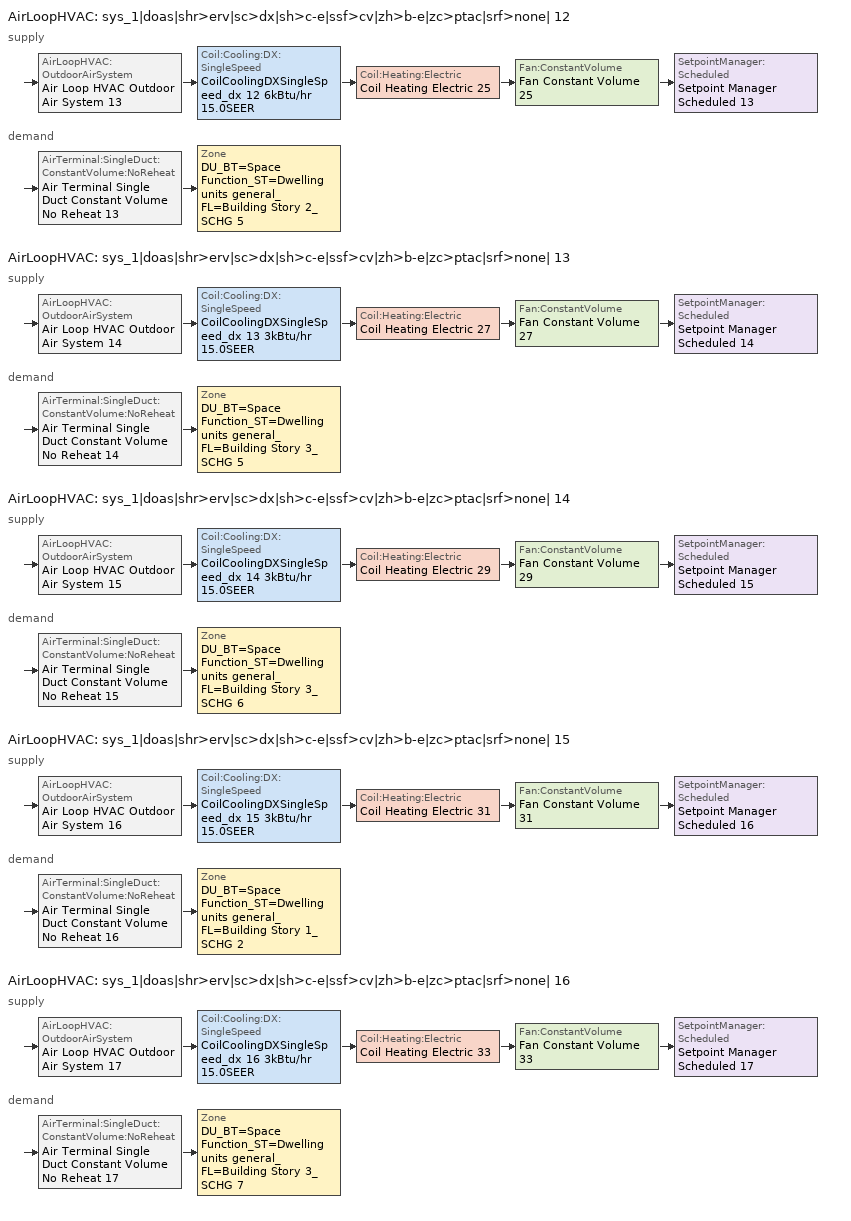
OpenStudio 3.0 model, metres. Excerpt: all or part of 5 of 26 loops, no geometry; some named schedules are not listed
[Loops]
AirLoopHVAC 'sys_1|doas|shr>erv|sc>dx|sh>c-e|ssf>cv|zh>b-e|zc>ptac|srf>none| 12'
 supply: AirLoopHVAC:OutdoorAirSystem 'Air Loop HVAC Outdoor Air System 13' > Coil:Cooling:DX:SingleSpeed 'CoilCoolingDXSingleSpeed_dx 12 6kBtu/hr 15.0SEER' > Coil:Heating:Electric 'Coil Heating Electric 25' > Fan:ConstantVolume 'Fan Constant Volume 25' > SetpointManager:Scheduled 'Setpoint Manager Scheduled 13'
 demand: AirTerminal:SingleDuct:ConstantVolume:NoReheat 'Air Terminal Single Duct Constant Volume No Reheat 13' > Zone 'DU_BT=Space Function_ST=Dwelling units general_FL=Building Story 2_SCHG 5'
AirLoopHVAC 'sys_1|doas|shr>erv|sc>dx|sh>c-e|ssf>cv|zh>b-e|zc>ptac|srf>none| 13'
 supply: AirLoopHVAC:OutdoorAirSystem 'Air Loop HVAC Outdoor Air System 14' > Coil:Cooling:DX:SingleSpeed 'CoilCoolingDXSingleSpeed_dx 13 3kBtu/hr 15.0SEER' > Coil:Heating:Electric 'Coil Heating Electric 27' > Fan:ConstantVolume 'Fan Constant Volume 27' > SetpointManager:Scheduled 'Setpoint Manager Scheduled 14'
 demand: AirTerminal:SingleDuct:ConstantVolume:NoReheat 'Air Terminal Single Duct Constant Volume No Reheat 14' > Zone 'DU_BT=Space Function_ST=Dwelling units general_FL=Building Story 3_SCHG 5'
AirLoopHVAC 'sys_1|doas|shr>erv|sc>dx|sh>c-e|ssf>cv|zh>b-e|zc>ptac|srf>none| 14'
 supply: AirLoopHVAC:OutdoorAirSystem 'Air Loop HVAC Outdoor Air System 15' > Coil:Cooling:DX:SingleSpeed 'CoilCoolingDXSingleSpeed_dx 14 3kBtu/hr 15.0SEER' > Coil:Heating:Electric 'Coil Heating Electric 29' > Fan:ConstantVolume 'Fan Constant Volume 29' > SetpointManager:Scheduled 'Setpoint Manager Scheduled 15'
 demand: AirTerminal:SingleDuct:ConstantVolume:NoReheat 'Air Terminal Single Duct Constant Volume No Reheat 15' > Zone 'DU_BT=Space Function_ST=Dwelling units general_FL=Building Story 3_SCHG 6'
AirLoopHVAC 'sys_1|doas|shr>erv|sc>dx|sh>c-e|ssf>cv|zh>b-e|zc>ptac|srf>none| 15'
 supply: AirLoopHVAC:OutdoorAirSystem 'Air Loop HVAC Outdoor Air System 16' > Coil:Cooling:DX:SingleSpeed 'CoilCoolingDXSingleSpeed_dx 15 3kBtu/hr 15.0SEER' > Coil:Heating:Electric 'Coil Heating Electric 31' > Fan:ConstantVolume 'Fan Constant Volume 31' > SetpointManager:Scheduled 'Setpoint Manager Scheduled 16'
 demand: AirTerminal:SingleDuct:ConstantVolume:NoReheat 'Air Terminal Single Duct Constant Volume No Reheat 16' > Zone 'DU_BT=Space Function_ST=Dwelling units general_FL=Building Story 1_SCHG 2'
AirLoopHVAC 'sys_1|doas|shr>erv|sc>dx|sh>c-e|ssf>cv|zh>b-e|zc>ptac|srf>none| 16'
 supply: AirLoopHVAC:OutdoorAirSystem 'Air Loop HVAC Outdoor Air System 17' > Coil:Cooling:DX:SingleSpeed 'CoilCoolingDXSingleSpeed_dx 16 3kBtu/hr 15.0SEER' > Coil:Heating:Electric 'Coil Heating Electric 33' > Fan:ConstantVolume 'Fan Constant Volume 33' > SetpointManager:Scheduled 'Setpoint Manager Scheduled 17'
 demand: AirTerminal:SingleDuct:ConstantVolume:NoReheat 'Air Terminal Single Duct Constant Volume No Reheat 17' > Zone 'DU_BT=Space Function_ST=Dwelling units general_FL=Building Story 3_SCHG 7'
[Sizing:Zone] Zone Cooling Design Supply Air Temperature Input Method=SupplyAirTemperature; Zone Cooling Design Supply Air Temperature {C}=13; Zone Cooling Design Supply Air Temperature Difference {deltaC}=11.11; Zone Heating Design Supply Air Temperature Input Method=SupplyAirTemperature; Zone Heating Design Supply Air Temperature {C}=43; Zone Heating Design Supply Air Temperature Difference {deltaC}=11.11; Zone Cooling Design Supply Air Humidity Ratio {kg-H2O/kg-air}=0.0085; Zone Heating Design Supply Air Humidity Ratio {kg-H2O/kg-air}=0.008; Zone Heating Sizing Factor=1.3; Zone Cooling Sizing Factor=1.1; Cooling Design Air Flow Method=DesignDay; Heating Design Air Flow Method=DesignDay; Account for Dedicated Outdoor Air System=No; Dedicated Outdoor Air System Control Strategy=NeutralSupplyAir; Dedicated Outdoor Air Low Setpoint Temperature for Design {C}=autosize; Dedicated Outdoor Air High Setpoint Temperature for Design {C}=autosize
DU_BT=Space Function_ST=Dwelling units general_FL=Building Story 2_SCHG 5; DU_BT=Space Function_ST=Dwelling units general_FL=Building Story 3_SCHG 5; DU_BT=Space Function_ST=Dwelling units general_FL=Building Story 3_SCHG 6; DU_BT=Space Function_ST=Dwelling units general_FL=Building Story 1_SCHG 2; DU_BT=Space Function_ST=Dwelling units general_FL=Building Story 3_SCHG 7
[Zone equipment]
DU_BT=Space Function_ST=Dwelling units general_FL=Building Story 2_SCHG 5: DU_BT=Space Function_ST=Dwelling units general_FL=Building Story 2_SCHG 5 PTAC, Zone HVAC Baseboard Convective Electric 13, Air Terminal Single Duct Constant Volume No Reheat 13
DU_BT=Space Function_ST=Dwelling units general_FL=Building Story 3_SCHG 5: DU_BT=Space Function_ST=Dwelling units general_FL=Building Story 3_SCHG 5 PTAC, Zone HVAC Baseboard Convective Electric 14, Air Terminal Single Duct Constant Volume No Reheat 14
DU_BT=Space Function_ST=Dwelling units general_FL=Building Story 3_SCHG 6: DU_BT=Space Function_ST=Dwelling units general_FL=Building Story 3_SCHG 6 PTAC, Zone HVAC Baseboard Convective Electric 15, Air Terminal Single Duct Constant Volume No Reheat 15
DU_BT=Space Function_ST=Dwelling units general_FL=Building Story 1_SCHG 2: DU_BT=Space Function_ST=Dwelling units general_FL=Building Story 1_SCHG 2 PTAC, Zone HVAC Baseboard Convective Electric 16, Air Terminal Single Duct Constant Volume No Reheat 16
DU_BT=Space Function_ST=Dwelling units general_FL=Building Story 3_SCHG 7: DU_BT=Space Function_ST=Dwelling units general_FL=Building Story 3_SCHG 7 PTAC, Zone HVAC Baseboard Convective Electric 17, Air Terminal Single Duct Constant Volume No Reheat 17
[AirLoopHVAC] Design Supply Air Flow Rate {m3/s}=AutoSize
Name | Availability Schedule
sys_1|doas|shr>erv|sc>dx|sh>c-e|ssf>cv|zh>b-e|zc>ptac|srf>none| 12 | sys_1|doas|shr>none|sc>dx|sh>c-e|ssf>cv|zh>b-e|zc>ptac|srf>none| 12 Occ Sch
sys_1|doas|shr>erv|sc>dx|sh>c-e|ssf>cv|zh>b-e|zc>ptac|srf>none| 13 | sys_1|doas|shr>none|sc>dx|sh>c-e|ssf>cv|zh>b-e|zc>ptac|srf>none| 13 Occ Sch
sys_1|doas|shr>erv|sc>dx|sh>c-e|ssf>cv|zh>b-e|zc>ptac|srf>none| 14 | sys_1|doas|shr>none|sc>dx|sh>c-e|ssf>cv|zh>b-e|zc>ptac|srf>none| 14 Occ Sch
sys_1|doas|shr>erv|sc>dx|sh>c-e|ssf>cv|zh>b-e|zc>ptac|srf>none| 15 | sys_1|doas|shr>none|sc>dx|sh>c-e|ssf>cv|zh>b-e|zc>ptac|srf>none| 15 Occ Sch
sys_1|doas|shr>erv|sc>dx|sh>c-e|ssf>cv|zh>b-e|zc>ptac|srf>none| 16 | sys_1|doas|shr>none|sc>dx|sh>c-e|ssf>cv|zh>b-e|zc>ptac|srf>none| 16 Occ Sch
[Sizing:System] Type of Load to Size On=VentilationRequirement; Design Outdoor Air Flow Rate {m3/s}=Autosize; Central Heating Maximum System Air Flow Ratio=1; Preheat Design Temperature {C}=7; Preheat Design Humidity Ratio {kg-H2O/kg-Air}=0.008; Precool Design Temperature {C}=13; Precool Design Humidity Ratio {kg-H2O/kg-Air}=0.008; Central Cooling Design Supply Air Temperature {C}=13; Central Heating Design Supply Air Temperature {C}=43; Sizing Option=NonCoincident; 100% Outdoor Air in Cooling=Yes; 100% Outdoor Air in Heating=Yes; Central Cooling Design Supply Air Humidity Ratio {kg-H2O/kg-Air}=0.0085; Central Heating Design Supply Air Humidity Ratio {kg-H2O/kg-Air}=0.008; Cooling Design Air Flow Method=DesignDay; Cooling Design Air Flow Rate {m3/s}=0; Heating Design Air Flow Method=DesignDay; Heating Design Air Flow Rate {m3/s}=0; System Outdoor Air Method=ZoneSum; Zone Maximum Outdoor Air Fraction=1; Cooling Supply Air Flow Rate Per Floor Area {m3/s-m2}=0.00996765; Cooling Fraction of Autosized Cooling Supply Air Flow Rate=1; Cooling Supply Air Flow Rate Per Unit Cooling Capacity {m3/s-W}=3.94755e-05; Heating Supply Air Flow Rate Per Floor Area {m3/s-m2}=0.00996765; Heating Fraction of Autosized Heating Supply Air Flow Rate=1; Heating Fraction of Autosized Cooling Supply Air Flow Rate=1; Heating Supply Air Flow Rate Per Unit Heating Capacity {m3/s-W}=3.15882e-05; Cooling Design Capacity Method=CoolingDesignCapacity; Cooling Design Capacity {W}=autosize; Cooling Design Capacity Per Floor Area {W/m2}=234.7; Fraction of Autosized Cooling Design Capacity=1; Heating Design Capacity Method=HeatingDesignCapacity; Heating Design Capacity {W}=autosize; Heating Design Capacity Per Floor Area {W/m2}=157; Fraction of Autosized Heating Design Capacity=1; Central Cooling Capacity Control Method=OnOff
sys_1|doas|shr>erv|sc>dx|sh>c-e|ssf>cv|zh>b-e|zc>ptac|srf>none| 12; sys_1|doas|shr>erv|sc>dx|sh>c-e|ssf>cv|zh>b-e|zc>ptac|srf>none| 13; sys_1|doas|shr>erv|sc>dx|sh>c-e|ssf>cv|zh>b-e|zc>ptac|srf>none| 14; sys_1|doas|shr>erv|sc>dx|sh>c-e|ssf>cv|zh>b-e|zc>ptac|srf>none| 15; sys_1|doas|shr>erv|sc>dx|sh>c-e|ssf>cv|zh>b-e|zc>ptac|srf>none| 16
[Fan:ConstantVolume] Availability Schedule=Always On Discrete; Fan Total Efficiency=0.39975; Pressure Rise {Pa}=640; Maximum Flow Rate {m3/s}=AutoSize; Motor Efficiency=0.615
Fan Constant Volume 25; Fan Constant Volume 26; Fan Constant Volume 27; Fan Constant Volume 28; Fan Constant Volume 29; Fan Constant Volume 30; Fan Constant Volume 31; Fan Constant Volume 32; Fan Constant Volume 33; Fan Constant Volume 34
[Coil:Heating:Electric]
Name | Availability Schedule
Coil Heating Electric 25; Coil Heating Electric 27; Coil Heating Electric 29; Coil Heating Electric 31; Coil Heating Electric 33 | Always On Discrete
Coil Heating Electric 26; Coil Heating Electric 28; Coil Heating Electric 30; Coil Heating Electric 32; Coil Heating Electric 34 | ON_OFF_ALWAYS_OFF
[Coil:Cooling:DX:SingleSpeed] Availability Schedule=Always On Discrete; Rated Total Cooling Capacity {W}=autosize; Rated Sensible Heat Ratio=autosize; Rated Air Flow Rate {m3/s}=autosize; Rated Evaporator Fan Power Per Volume Flow Rate {W/(m3/s)}=773.3; Total Cooling Capacity Function of Temperature Curve=DXCOOL-NECB2011-REF-CAPFT; Total Cooling Capacity Function of Flow Fraction Curve=DXCOOL-NECB2011-REF-CAPFFLOW; Energy Input Ratio Function of Temperature Curve=DXCOOL-NECB2011-REF-COOLEIRFT; Energy Input Ratio Function of Flow Fraction Curve=DXCOOL-NECB2011-REF-COOLEIRFFLOW; Part Load Fraction Correlation Curve=DXCOOL-NECB2011-REF-COOLPLFFPLR; Minimum Outdoor Dry-Bulb Temperature for Compressor Operation {C}=-25; Condenser Type=AirCooled; Evaporative Condenser Effectiveness=0; Evaporative Condenser Air Flow Rate {m3/s}=Autosize; Evaporative Condenser Pump Rated Power Consumption {W}=Autosize; Crankcase Heater Capacity {W}=0; Maximum Outdoor Dry-Bulb Temperature for Crankcase Heater Operation {C}=0; Basin Heater Capacity {W/K}=0; Basin Heater Setpoint Temperature {C}=10
Name | Rated COP {W/W}
CoilCoolingDXSingleSpeed_dx 12 6kBtu/hr 15.0SEER; CoilCoolingDXSingleSpeed_dx 13 3kBtu/hr 15.0SEER; CoilCoolingDXSingleSpeed_dx 14 3kBtu/hr 15.0SEER; CoilCoolingDXSingleSpeed_dx 15 3kBtu/hr 15.0SEER; CoilCoolingDXSingleSpeed_dx 16 3kBtu/hr 15.0SEER | 4.31058
Coil Cooling DX Single Speed 13 14kBtu/hr 9.8EER | 3.39451
Coil Cooling DX Single Speed 14 17kBtu/hr 9.5EER; Coil Cooling DX Single Speed 15 19kBtu/hr 9.5EER; Coil Cooling DX Single Speed 17 19kBtu/hr 9.5EER | 3.2994
Coil Cooling DX Single Speed 16 13kBtu/hr 10.1EER | 3.4836
[Controller:OutdoorAir] Minimum Outdoor Air Flow Rate {m3/s}=autosize; Maximum Outdoor Air Flow Rate {m3/s}=Autosize; Economizer Control Type=NoEconomizer; Economizer Control Action Type=ModulateFlow; Economizer Maximum Limit Dry-Bulb Temperature {C}=28; Economizer Maximum Limit Enthalpy {J/kg}=64000; Economizer Minimum Limit Dry-Bulb Temperature {C}=-100; Lockout Type=NoLockout; Minimum Limit Type=FixedMinimum; High Humidity Control=No; Heat Recovery Bypass Control Type=BypassWhenWithinEconomizerLimits
Name | Minimum Outdoor Air Schedule | Controller Mechanical Ventilation
Controller Outdoor Air 13 | sys_1|doas|shr>none|sc>dx|sh>c-e|ssf>cv|zh>b-e|zc>ptac|srf>none| 12 Occ Sch | Controller Mechanical Ventilation 13
Controller Outdoor Air 14 | sys_1|doas|shr>none|sc>dx|sh>c-e|ssf>cv|zh>b-e|zc>ptac|srf>none| 13 Occ Sch | Controller Mechanical Ventilation 14
Controller Outdoor Air 15 | sys_1|doas|shr>none|sc>dx|sh>c-e|ssf>cv|zh>b-e|zc>ptac|srf>none| 14 Occ Sch | Controller Mechanical Ventilation 15
Controller Outdoor Air 16 | sys_1|doas|shr>none|sc>dx|sh>c-e|ssf>cv|zh>b-e|zc>ptac|srf>none| 15 Occ Sch | Controller Mechanical Ventilation 16
Controller Outdoor Air 17 | sys_1|doas|shr>none|sc>dx|sh>c-e|ssf>cv|zh>b-e|zc>ptac|srf>none| 16 Occ Sch | Controller Mechanical Ventilation 17
[Controller:MechanicalVentilation] Availability Schedule=Always On Discrete; System Outdoor Air Method=ZoneSum
Controller Mechanical Ventilation 13; Controller Mechanical Ventilation 14; Controller Mechanical Ventilation 15; Controller Mechanical Ventilation 16; Controller Mechanical Ventilation 17
[AirLoopHVAC:OutdoorAirSystem]
Name | Controller
Air Loop HVAC Outdoor Air System 13 | Controller Outdoor Air 13
Air Loop HVAC Outdoor Air System 14 | Controller Outdoor Air 14
Air Loop HVAC Outdoor Air System 15 | Controller Outdoor Air 15
Air Loop HVAC Outdoor Air System 16 | Controller Outdoor Air 16
Air Loop HVAC Outdoor Air System 17 | Controller Outdoor Air 17
[SetpointManager:Scheduled] Control Variable=Temperature
Name | Schedule
Setpoint Manager Scheduled 13 | Makeup-Air Unit Supply Air Temp 12
Setpoint Manager Scheduled 14 | Makeup-Air Unit Supply Air Temp 13
Setpoint Manager Scheduled 15 | Makeup-Air Unit Supply Air Temp 14
Setpoint Manager Scheduled 16 | Makeup-Air Unit Supply Air Temp 15
Setpoint Manager Scheduled 17 | Makeup-Air Unit Supply Air Temp 16
[ZoneHVAC:PackagedTerminalAirConditioner] Availability Schedule=Always On Discrete; Supply Air Flow Rate During Cooling Operation {m3/s}=Autosize; Supply Air Flow Rate During Heating Operation {m3/s}=Autosize; Supply Air Flow Rate When No Cooling or Heating is Needed {m3/s}=Autosize; Outdoor Air Flow Rate During Cooling Operation {m3/s}=1e-05; Outdoor Air Flow Rate During Heating Operation {m3/s}=1e-05; Outdoor Air Flow Rate When No Cooling or Heating is Needed {m3/s}=1e-05; Fan Placement=DrawThrough
Name | Supply Air Fan | Heating Coil | Cooling Coil
DU_BT=Space Function_ST=Dwelling units general_FL=Building Story 2_SCHG 5 PTAC | Fan Constant Volume 26 | Coil Heating Electric 26 | Coil Cooling DX Single Speed 13 14kBtu/hr 9.8EER
DU_BT=Space Function_ST=Dwelling units general_FL=Building Story 3_SCHG 5 PTAC | Fan Constant Volume 28 | Coil Heating Electric 28 | Coil Cooling DX Single Speed 14 17kBtu/hr 9.5EER
DU_BT=Space Function_ST=Dwelling units general_FL=Building Story 3_SCHG 6 PTAC | Fan Constant Volume 30 | Coil Heating Electric 30 | Coil Cooling DX Single Speed 15 19kBtu/hr 9.5EER
DU_BT=Space Function_ST=Dwelling units general_FL=Building Story 1_SCHG 2 PTAC | Fan Constant Volume 32 | Coil Heating Electric 32 | Coil Cooling DX Single Speed 16 13kBtu/hr 10.1EER
DU_BT=Space Function_ST=Dwelling units general_FL=Building Story 3_SCHG 7 PTAC | Fan Constant Volume 34 | Coil Heating Electric 34 | Coil Cooling DX Single Speed 17 19kBtu/hr 9.5EER
[ZoneHVAC:Baseboard:Convective:Electric] Availability Schedule=Always On Discrete; Nominal Capacity {W}=autosize; Efficiency=1
Zone HVAC Baseboard Convective Electric 13; Zone HVAC Baseboard Convective Electric 14; Zone HVAC Baseboard Convective Electric 15; Zone HVAC Baseboard Convective Electric 16; Zone HVAC Baseboard Convective Electric 17
[AirTerminal:SingleDuct:ConstantVolume:NoReheat] Availability Schedule=Always On Discrete; Maximum Air Flow Rate {m3/s}=AutoSize
Air Terminal Single Duct Constant Volume No Reheat 13; Air Terminal Single Duct Constant Volume No Reheat 14; Air Terminal Single Duct Constant Volume No Reheat 15; Air Terminal Single Duct Constant Volume No Reheat 16; Air Terminal Single Duct Constant Volume No Reheat 17
[Schedule:Ruleset]
Name | Default Day Schedule | Summer Design Day Schedule | Winter Design Day Schedule
ON_OFF_ALWAYS_OFF | Schedule Day 3
Makeup-Air Unit Supply Air Temp 12 | Makeup Air Unit Supply Air Temp Default 12
Makeup-Air Unit Supply Air Temp 13 | Makeup Air Unit Supply Air Temp Default 13
Makeup-Air Unit Supply Air Temp 14 | Makeup Air Unit Supply Air Temp Default 14
Makeup-Air Unit Supply Air Temp 15 | Makeup Air Unit Supply Air Temp Default 15
Makeup-Air Unit Supply Air Temp 16 | Makeup Air Unit Supply Air Temp Default 16
sys_1|doas|shr>none|sc>dx|sh>c-e|ssf>cv|zh>b-e|zc>ptac|srf>none| 12 Occ Sch | sys_1|doas|shr>none|sc>dx|sh>c-e|ssf>cv|zh>b-e|zc>ptac|srf>none| 12 Occ Sch Default | sys_1|doas|shr>none|sc>dx|sh>c-e|ssf>cv|zh>b-e|zc>ptac|srf>none| 12 Occ Sch Summer Design Day | sys_1|doas|shr>none|sc>dx|sh>c-e|ssf>cv|zh>b-e|zc>ptac|srf>none| 12 Occ Sch Winter Design Day
sys_1|doas|shr>none|sc>dx|sh>c-e|ssf>cv|zh>b-e|zc>ptac|srf>none| 13 Occ Sch | sys_1|doas|shr>none|sc>dx|sh>c-e|ssf>cv|zh>b-e|zc>ptac|srf>none| 13 Occ Sch Default | sys_1|doas|shr>none|sc>dx|sh>c-e|ssf>cv|zh>b-e|zc>ptac|srf>none| 13 Occ Sch Summer Design Day | sys_1|doas|shr>none|sc>dx|sh>c-e|ssf>cv|zh>b-e|zc>ptac|srf>none| 13 Occ Sch Winter Design Day
sys_1|doas|shr>none|sc>dx|sh>c-e|ssf>cv|zh>b-e|zc>ptac|srf>none| 14 Occ Sch | sys_1|doas|shr>none|sc>dx|sh>c-e|ssf>cv|zh>b-e|zc>ptac|srf>none| 14 Occ Sch Default | sys_1|doas|shr>none|sc>dx|sh>c-e|ssf>cv|zh>b-e|zc>ptac|srf>none| 14 Occ Sch Summer Design Day | sys_1|doas|shr>none|sc>dx|sh>c-e|ssf>cv|zh>b-e|zc>ptac|srf>none| 14 Occ Sch Winter Design Day
sys_1|doas|shr>none|sc>dx|sh>c-e|ssf>cv|zh>b-e|zc>ptac|srf>none| 15 Occ Sch | sys_1|doas|shr>none|sc>dx|sh>c-e|ssf>cv|zh>b-e|zc>ptac|srf>none| 15 Occ Sch Default | sys_1|doas|shr>none|sc>dx|sh>c-e|ssf>cv|zh>b-e|zc>ptac|srf>none| 15 Occ Sch Summer Design Day | sys_1|doas|shr>none|sc>dx|sh>c-e|ssf>cv|zh>b-e|zc>ptac|srf>none| 15 Occ Sch Winter Design Day
sys_1|doas|shr>none|sc>dx|sh>c-e|ssf>cv|zh>b-e|zc>ptac|srf>none| 16 Occ Sch | sys_1|doas|shr>none|sc>dx|sh>c-e|ssf>cv|zh>b-e|zc>ptac|srf>none| 16 Occ Sch Default | sys_1|doas|shr>none|sc>dx|sh>c-e|ssf>cv|zh>b-e|zc>ptac|srf>none| 16 Occ Sch Summer Design Day | sys_1|doas|shr>none|sc>dx|sh>c-e|ssf>cv|zh>b-e|zc>ptac|srf>none| 16 Occ Sch Winter Design Day
[Schedule:Day]
Schedule Day 3: 1, 0, 0, 2, 0, 0, 3, 0, 0, 4, 0, 0, 5, 0, 0, 6, 0, 0, 7, 0, 0, 8, 0, 0, 9, 0, 0, 10, 0, 0, 11, 0, 0, 12, 0, 0, 13, 0, 0, 14, 0, 0, 15, 0, 0, 16, 0, 0, 17, 0, 0, 18, 0, 0, 19, 0, 0, 20, 0, 0, 21, 0, 0, 22, 0, 0, 23, 0, 0, 24, 0, 0
sys_1|doas|shr>none|sc>dx|sh>c-e|ssf>cv|zh>b-e|zc>ptac|srf>none| 12 Occ Sch Default; sys_1|doas|shr>none|sc>dx|sh>c-e|ssf>cv|zh>b-e|zc>ptac|srf>none| 12 Occ Sch Winter Design Day; sys_1|doas|shr>none|sc>dx|sh>c-e|ssf>cv|zh>b-e|zc>ptac|srf>none| 12 Occ Sch Summer Design Day; sys_1|doas|shr>none|sc>dx|sh>c-e|ssf>cv|zh>b-e|zc>ptac|srf>none| 13 Occ Sch Default; sys_1|doas|shr>none|sc>dx|sh>c-e|ssf>cv|zh>b-e|zc>ptac|srf>none| 13 Occ Sch Winter Design Day; sys_1|doas|shr>none|sc>dx|sh>c-e|ssf>cv|zh>b-e|zc>ptac|srf>none| 13 Occ Sch Summer Design Day; sys_1|doas|shr>none|sc>dx|sh>c-e|ssf>cv|zh>b-e|zc>ptac|srf>none| 14 Occ Sch Default; sys_1|doas|shr>none|sc>dx|sh>c-e|ssf>cv|zh>b-e|zc>ptac|srf>none| 14 Occ Sch Winter Design Day; sys_1|doas|shr>none|sc>dx|sh>c-e|ssf>cv|zh>b-e|zc>ptac|srf>none| 14 Occ Sch Summer Design Day; sys_1|doas|shr>none|sc>dx|sh>c-e|ssf>cv|zh>b-e|zc>ptac|srf>none| 15 Occ Sch Default; sys_1|doas|shr>none|sc>dx|sh>c-e|ssf>cv|zh>b-e|zc>ptac|srf>none| 15 Occ Sch Winter Design Day; sys_1|doas|shr>none|sc>dx|sh>c-e|ssf>cv|zh>b-e|zc>ptac|srf>none| 15 Occ Sch Summer Design Day; sys_1|doas|shr>none|sc>dx|sh>c-e|ssf>cv|zh>b-e|zc>ptac|srf>none| 16 Occ Sch Default; sys_1|doas|shr>none|sc>dx|sh>c-e|ssf>cv|zh>b-e|zc>ptac|srf>none| 16 Occ Sch Winter Design Day; sys_1|doas|shr>none|sc>dx|sh>c-e|ssf>cv|zh>b-e|zc>ptac|srf>none| 16 Occ Sch Summer Design Day: 24, 0, 1
[Schedule:Rule] Schedule Ruleset=ON_OFF_ALWAYS_OFF; Date Specification Type=DateRange; Start Month=1; Start Day=1; End Month=12; End Day=31
Name | Rule Order | Day Schedule | Apply Sunday | Apply Monday | Apply Tuesday | Apply Wednesday | Apply Thursday | Apply Friday | Apply Saturday
wkdON_OFF_ALWAYS_OFF rule | 2 | wkdON_OFF_ALWAYS_OFF 1 | No | Yes | Yes | Yes | Yes | Yes | No
satON_OFF_ALWAYS_OFFrule | 1 | satON_OFF_ALWAYS_OFF 1 | No | No | No | No | No | No | Yes
sunON_OFF_ALWAYS_OFFrule | 0 | sunON_OFF_ALWAYS_OFF 1 | Yes | No | No | No | No | No | No
[Schedule:Constant]
Always On Discrete: Value=1
[Curve:Biquadratic] Minimum Value of x=13; Maximum Value of x=24; Minimum Value of y=24; Maximum Value of y=46
Name | Coefficient1 Constant | Coefficient2 x | Coefficient3 x**2 | Coefficient4 y | Coefficient5 y**2 | Coefficient6 x*y
DXCOOL-NECB2011-REF-CAPFT | 0.867905 | 0.0142459 | 0.00055436 | -0.0075575 | 3.3e-05 | -0.0001918
DXCOOL-NECB2011-REF-COOLEIRFT | 0.114171 | 0.0281822 | -0.0004199 | 0.0214108 | 0.000161028 | -0.000679104
[Curve:Quadratic] Minimum Value of x=0.5; Maximum Value of x=1.5
Name | Coefficient1 Constant | Coefficient2 x | Coefficient3 x**2
DXCOOL-NECB2011-REF-CAPFFLOW | 0.8 | 0.2 | 0
DXCOOL-NECB2011-REF-COOLEIRFFLOW | 1.1552 | -0.1808 | 0.0256
[Curve:Cubic]
DXCOOL-NECB2011-REF-COOLPLFFPLR: Coefficient1 Constant=0.0277; Coefficient2 x=4.9151; Coefficient3 x**2=-8.184; Coefficient4 x**3=4.2702; Minimum Value of x=0.7; Maximum Value of x=1
